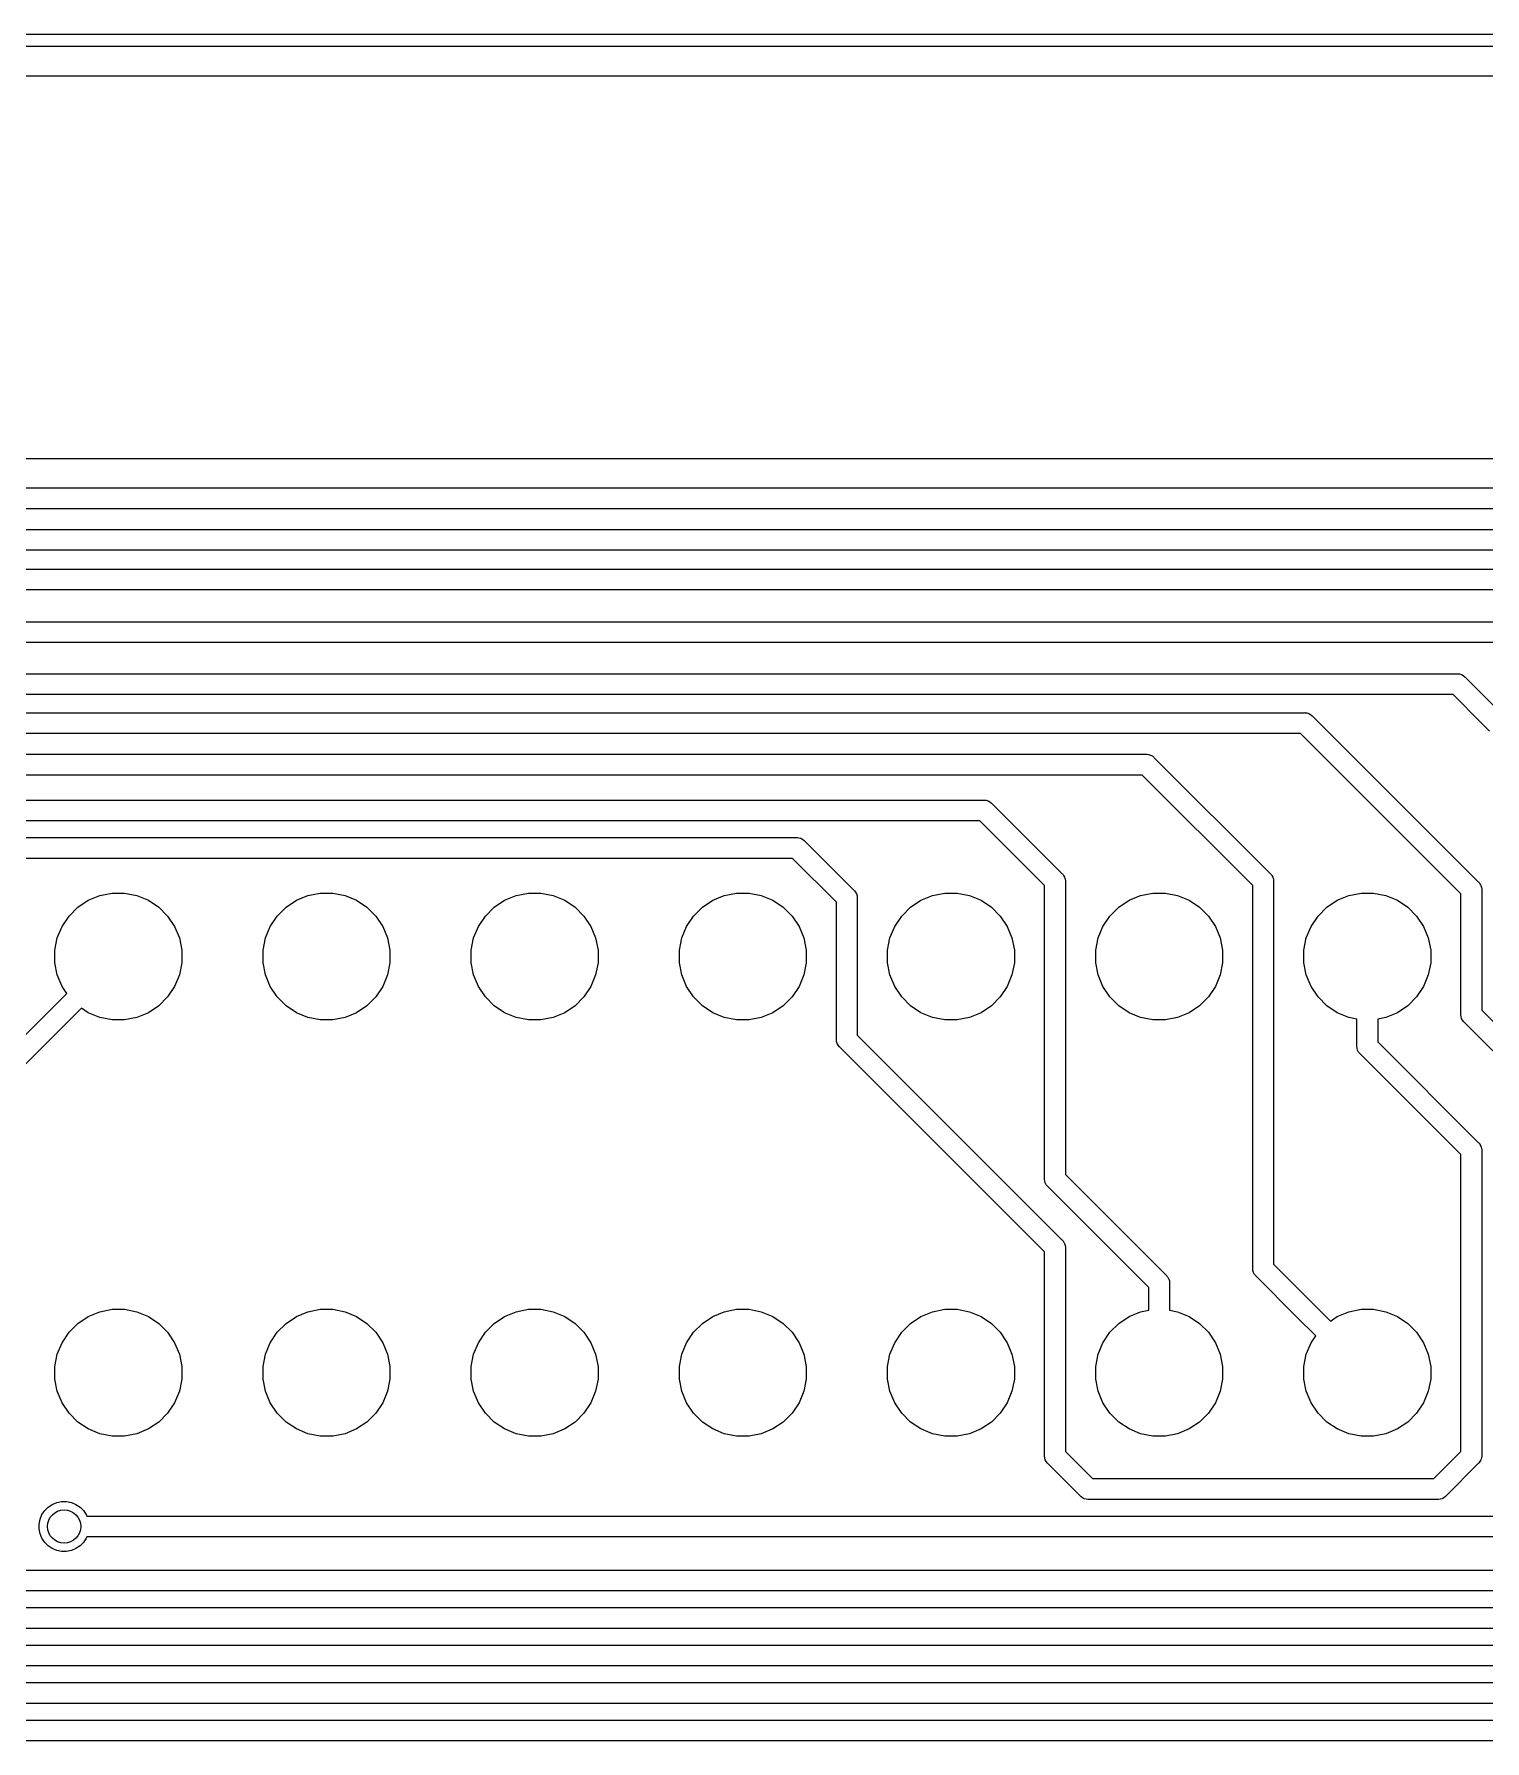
# Model space of a CAD drawing. Extents: x 3.36 to 8.33, y -5.94 to -3.6.
# Drawn here: x 5.659 to 6.345, y -4.407 to -3.599 of the extents above; entities that cross this region are included whole.
import ezdxf

# ---------------------------------------------------------------- set-up
doc = ezdxf.new("R2010")
doc.units = 0
doc.header["$MEASUREMENT"] = 0
doc.layers.add('BLACK', color=7, linetype='CONTINUOUS')

msp = doc.modelspace()

# ---------------------------------------------------------------- linework, layer by layer
at = {"layer": 'BLACK', "linetype": 'CONTINUOUS'}
for p, q in [((3.36629, -3.59941), (8.32663, -3.59941)), ((8.32382, -3.60531), (3.36909, -3.60531)), ((3.38484, -3.61909), (8.30807, -3.61909)), ((6.56591, -3.8002), (4.6644, -3.8002)), ((4.66363, -3.81398), (6.56669, -3.81398)), ((6.56489, -3.82382), (4.66542, -3.82382)), ((4.71678, -3.83366), (6.48795, -3.83366)), ((6.48615, -3.8435), (4.71857, -3.8435)), ((4.80831, -3.85236), (6.45547, -3.85236)), ((6.45367, -3.8622), (4.81011, -3.8622)), ((5.0698, -3.87727), (6.40557, -3.87727)), ((6.40378, -3.88711), (5.0698, -3.88711)), ((4.84541, -3.90188), (6.33176, -3.90188)), ((6.33176, -3.90188), (6.332, -3.90185)), ((6.332, -3.90185), (6.33224, -3.90188)), ((6.33224, -3.90188), (6.33224, -3.90188)), ((6.33224, -3.90188), (6.33296, -3.90195)), ((6.33296, -3.90195), (6.33389, -3.90223)), ((6.33389, -3.90223), (6.33474, -3.90269)), ((6.33474, -3.90269), (6.33549, -3.9033)), ((6.33549, -3.9033), (6.33565, -3.90349)), ((6.33565, -3.90349), (6.35011, -3.91795)), ((6.32996, -3.91172), (4.84721, -3.91172)), ((6.34315, -3.92491), (6.32996, -3.91172)), ((5.07663, -3.92028), (6.2596, -3.92028)), ((6.2596, -3.92028), (6.25984, -3.92025)), ((6.25984, -3.92025), (6.26008, -3.92028)), ((6.26008, -3.92028), (6.26008, -3.92028)), ((6.26008, -3.92028), (6.26081, -3.92035)), ((6.26081, -3.92035), (6.26173, -3.92063)), ((6.26173, -3.92063), (6.26259, -3.92109)), ((6.26259, -3.92109), (6.26334, -3.9217)), ((6.26334, -3.9217), (6.26349, -3.92189)), ((6.26349, -3.92189), (6.34189, -4.00029)), ((6.2578, -3.93012), (5.07664, -3.93012)), ((6.33366, -4.00598), (6.2578, -3.93012)), ((6.34719, -3.92895), (6.34315, -3.92491)), ((6.34315, -3.92491), (6.34315, -3.92491)), ((4.92938, -3.93996), (6.1848, -3.93996)), ((6.1848, -3.93996), (6.18504, -3.93994)), ((6.18504, -3.93994), (6.18528, -3.93996)), ((6.18528, -3.93996), (6.18528, -3.93996)), ((6.18528, -3.93996), (6.186, -3.94003)), ((6.186, -3.94003), (6.18693, -3.94031)), ((6.18693, -3.94031), (6.18779, -3.94077)), ((6.18779, -3.94077), (6.18854, -3.94138)), ((6.18854, -3.94138), (6.18869, -3.94157)), ((6.18869, -3.94157), (6.24347, -3.99635)), ((6.183, -3.9498), (4.93117, -3.9498)), ((6.23524, -4.00204), (6.183, -3.9498)), ((4.99827, -3.96161), (6.10803, -3.96161)), ((6.10803, -3.96161), (6.10827, -3.96159)), ((6.10827, -3.96159), (6.10851, -3.96161)), ((6.10851, -3.96161), (6.10851, -3.96161)), ((6.10851, -3.96161), (6.10923, -3.96168)), ((6.10923, -3.96168), (6.11016, -3.96197)), ((6.11016, -3.96197), (6.11101, -3.96242)), ((6.11101, -3.96242), (6.11176, -3.96304)), ((6.11176, -3.96304), (6.11192, -3.96323)), ((6.11192, -3.96323), (6.14504, -3.99635)), ((6.10623, -3.97146), (5.00007, -3.97146)), ((6.13681, -4.00204), (6.10623, -3.97146)), ((5.07898, -3.97933), (6.01944, -3.97933)), ((6.01944, -3.97933), (6.01969, -3.97931)), ((6.01969, -3.97931), (6.01993, -3.97933)), ((6.01993, -3.97933), (6.01993, -3.97933)), ((6.01993, -3.97933), (6.02065, -3.9794)), ((6.02065, -3.9794), (6.02158, -3.97968)), ((6.02158, -3.97968), (6.02243, -3.98014)), ((6.02243, -3.98014), (6.02318, -3.98076)), ((6.02318, -3.98076), (6.02334, -3.98094)), ((6.02334, -3.98094), (6.04662, -4.00422)), ((6.01765, -3.98917), (5.08078, -3.98917)), ((6.03839, -4.00991), (6.01765, -3.98917)), ((6.13681, -4.1405), (6.13681, -4.00204)), ((6.14504, -3.99635), (6.14523, -3.9965)), ((6.14523, -3.9965), (6.14538, -3.99669)), ((6.14538, -3.99669), (6.14538, -3.99669)), ((6.14538, -3.99669), (6.14584, -3.99725)), ((6.14584, -3.99725), (6.14628, -3.99807)), ((6.14628, -3.99807), (6.1463, -3.99811)), ((6.1463, -3.99811), (6.14658, -3.99904)), ((6.14658, -3.99904), (6.14665, -3.99976)), ((6.14665, -3.99976), (6.14665, -3.99976)), ((6.14665, -3.99976), (6.14668, -4)), ((6.14668, -4), (6.14665, -4.00024)), ((6.14665, -4.00024), (6.14665, -4.1387)), ((6.23524, -4.18293), (6.23524, -4.00204)), ((6.24347, -3.99635), (6.24365, -3.9965)), ((6.24365, -3.9965), (6.24381, -3.99669)), ((6.24381, -3.99669), (6.24381, -3.99669)), ((6.24381, -3.99669), (6.24406, -3.997)), ((6.24406, -3.997), (6.24427, -3.99725)), ((6.24427, -3.99725), (6.24473, -3.99811)), ((6.24473, -3.99811), (6.24501, -3.99904)), ((6.24501, -3.99904), (6.24508, -3.99976)), ((6.24508, -3.99976), (6.24508, -3.99976)), ((6.24508, -3.99976), (6.2451, -4)), ((6.2451, -4), (6.24508, -4.00024)), ((6.24508, -4.00024), (6.24508, -4.18113)), ((6.34189, -4.00029), (6.34208, -4.00044)), ((6.34208, -4.00044), (6.34223, -4.00063)), ((6.34223, -4.00063), (6.34223, -4.00063)), ((6.34223, -4.00063), (6.34269, -4.00119)), ((6.34269, -4.00119), (6.34299, -4.00175)), ((6.34299, -4.00175), (6.34315, -4.00204)), ((6.34315, -4.00204), (6.34343, -4.00297)), ((6.34343, -4.00297), (6.3435, -4.0037)), ((5.67974, -4.01227), (5.68465, -4.00899)), ((5.68465, -4.00899), (5.69011, -4.00673)), ((5.69011, -4.00673), (5.69591, -4.00557)), ((5.69591, -4.00557), (5.70182, -4.00557)), ((5.70182, -4.00557), (5.70761, -4.00673)), ((5.70761, -4.00673), (5.71307, -4.00899)), ((5.71307, -4.00899), (5.71799, -4.01227)), ((5.77816, -4.01227), (5.78308, -4.00899)), ((5.78308, -4.00899), (5.78854, -4.00673)), ((5.78854, -4.00673), (5.79433, -4.00557)), ((5.79433, -4.00557), (5.80024, -4.00557)), ((5.80024, -4.00557), (5.80604, -4.00673)), ((5.80604, -4.00673), (5.8115, -4.00899)), ((5.8115, -4.00899), (5.81641, -4.01227)), ((5.87659, -4.01227), (5.8815, -4.00899)), ((5.8815, -4.00899), (5.88696, -4.00673)), ((5.88696, -4.00673), (5.89276, -4.00557)), ((5.89276, -4.00557), (5.89867, -4.00557)), ((5.89867, -4.00557), (5.90446, -4.00673)), ((5.90446, -4.00673), (5.90992, -4.00899)), ((5.90992, -4.00899), (5.91484, -4.01227)), ((5.97501, -4.01227), (5.97993, -4.00899)), ((5.97993, -4.00899), (5.98539, -4.00673)), ((5.98539, -4.00673), (5.99118, -4.00557)), ((5.99118, -4.00557), (5.99709, -4.00557)), ((5.99709, -4.00557), (6.00289, -4.00673)), ((6.00289, -4.00673), (6.00835, -4.00899)), ((6.00835, -4.00899), (6.01326, -4.01227)), ((6.03839, -4.07456), (6.03839, -4.00991)), ((6.04662, -4.00422), (6.0468, -4.00438)), ((6.0468, -4.00438), (6.04696, -4.00456)), ((6.04696, -4.00456), (6.04696, -4.00456)), ((6.04696, -4.00456), (6.04742, -4.00513)), ((6.04742, -4.00513), (6.04786, -4.00594)), ((6.04786, -4.00594), (6.04788, -4.00598)), ((6.04788, -4.00598), (6.04816, -4.00691)), ((6.04816, -4.00691), (6.04823, -4.00763)), ((6.04823, -4.00763), (6.04823, -4.00763)), ((6.04823, -4.00763), (6.04825, -4.00787)), ((6.04825, -4.00787), (6.04823, -4.00812)), ((6.04823, -4.00812), (6.04823, -4.07276)), ((6.07344, -4.01227), (6.07835, -4.00899)), ((6.07835, -4.00899), (6.08381, -4.00673)), ((6.08381, -4.00673), (6.08961, -4.00557)), ((6.08961, -4.00557), (6.09552, -4.00557)), ((6.09552, -4.00557), (6.10131, -4.00673)), ((6.10131, -4.00673), (6.10677, -4.00899)), ((6.10677, -4.00899), (6.11169, -4.01227)), ((6.17186, -4.01227), (6.17678, -4.00899)), ((6.17678, -4.00899), (6.18224, -4.00673)), ((6.18224, -4.00673), (6.18803, -4.00557)), ((6.18803, -4.00557), (6.19394, -4.00557)), ((6.19394, -4.00557), (6.19974, -4.00673)), ((6.19974, -4.00673), (6.2052, -4.00899)), ((6.2052, -4.00899), (6.21011, -4.01227)), ((6.27029, -4.01227), (6.2752, -4.00899)), ((6.2752, -4.00899), (6.28066, -4.00673)), ((6.28066, -4.00673), (6.28646, -4.00557)), ((6.28646, -4.00557), (6.29237, -4.00557)), ((6.29237, -4.00557), (6.29816, -4.00673)), ((6.29816, -4.00673), (6.30362, -4.00899)), ((6.30362, -4.00899), (6.30854, -4.01227)), ((6.33366, -4.06275), (6.33366, -4.00598)), ((6.3435, -4.0037), (6.3435, -4.0037)), ((6.3435, -4.0037), (6.34353, -4.00394)), ((6.34353, -4.00394), (6.3435, -4.00418)), ((6.3435, -4.00418), (6.3435, -4.06095)), ((5.67228, -4.02136), (5.67556, -4.01645)), ((5.67556, -4.01645), (5.67974, -4.01227)), ((5.71799, -4.01227), (5.72216, -4.01645)), ((5.72216, -4.01645), (5.72545, -4.02136)), ((5.7707, -4.02136), (5.77398, -4.01645)), ((5.77398, -4.01645), (5.77816, -4.01227)), ((5.81641, -4.01227), (5.82059, -4.01645)), ((5.82059, -4.01645), (5.82387, -4.02136)), ((5.86913, -4.02136), (5.87241, -4.01645)), ((5.87241, -4.01645), (5.87659, -4.01227)), ((5.91484, -4.01227), (5.91902, -4.01645)), ((5.91902, -4.01645), (5.9223, -4.02136)), ((5.96755, -4.02136), (5.97084, -4.01645)), ((5.97084, -4.01645), (5.97501, -4.01227)), ((6.01326, -4.01227), (6.01744, -4.01645)), ((6.01744, -4.01645), (6.02072, -4.02136)), ((6.06598, -4.02136), (6.06926, -4.01645)), ((6.06926, -4.01645), (6.07344, -4.01227)), ((6.11169, -4.01227), (6.11587, -4.01645)), ((6.11587, -4.01645), (6.11915, -4.02136)), ((6.1644, -4.02136), (6.16769, -4.01645)), ((6.16769, -4.01645), (6.17186, -4.01227)), ((6.21011, -4.01227), (6.21429, -4.01645)), ((6.21429, -4.01645), (6.21757, -4.02136)), ((6.26283, -4.02136), (6.26611, -4.01645)), ((6.26611, -4.01645), (6.27029, -4.01227)), ((6.30854, -4.01227), (6.31272, -4.01645)), ((6.31272, -4.01645), (6.316, -4.02136)), ((5.66886, -4.03262), (5.67002, -4.02682)), ((5.67002, -4.02682), (5.67228, -4.02136)), ((5.72545, -4.02136), (5.72771, -4.02682)), ((5.72771, -4.02682), (5.72886, -4.03262)), ((5.76729, -4.03262), (5.76844, -4.02682)), ((5.76844, -4.02682), (5.7707, -4.02136)), ((5.82387, -4.02136), (5.82613, -4.02682)), ((5.82613, -4.02682), (5.82729, -4.03262)), ((5.86571, -4.03262), (5.86687, -4.02682)), ((5.86687, -4.02682), (5.86913, -4.02136)), ((5.9223, -4.02136), (5.92456, -4.02682)), ((5.92456, -4.02682), (5.92571, -4.03262)), ((5.96414, -4.03262), (5.96529, -4.02682)), ((5.96529, -4.02682), (5.96755, -4.02136)), ((6.02072, -4.02136), (6.02298, -4.02682)), ((6.02298, -4.02682), (6.02414, -4.03262)), ((6.06256, -4.03262), (6.06372, -4.02682)), ((6.06372, -4.02682), (6.06598, -4.02136)), ((6.11915, -4.02136), (6.12141, -4.02682)), ((6.12141, -4.02682), (6.12256, -4.03262)), ((6.16099, -4.03262), (6.16214, -4.02682)), ((6.16214, -4.02682), (6.1644, -4.02136)), ((6.21757, -4.02136), (6.21984, -4.02682)), ((6.21984, -4.02682), (6.22099, -4.03262)), ((6.25941, -4.03262), (6.26057, -4.02682)), ((6.26057, -4.02682), (6.26283, -4.02136)), ((6.316, -4.02136), (6.31826, -4.02682)), ((6.31826, -4.02682), (6.31941, -4.03262)), ((5.66886, -4.03853), (5.66886, -4.03262)), ((5.72886, -4.03262), (5.72886, -4.03853)), ((5.76729, -4.03853), (5.76729, -4.03262)), ((5.82729, -4.03262), (5.82729, -4.03853)), ((5.86571, -4.03853), (5.86571, -4.03262)), ((5.92571, -4.03262), (5.92571, -4.03853)), ((5.96414, -4.03853), (5.96414, -4.03262)), ((6.02414, -4.03262), (6.02414, -4.03853)), ((6.06256, -4.03853), (6.06256, -4.03262)), ((6.12256, -4.03262), (6.12256, -4.03853)), ((6.16099, -4.03853), (6.16099, -4.03262)), ((6.22099, -4.03262), (6.22099, -4.03853)), ((6.25941, -4.03853), (6.25941, -4.03262)), ((6.31941, -4.03262), (6.31941, -4.03853)), ((5.67002, -4.04433), (5.66886, -4.03853)), ((5.72886, -4.03853), (5.72771, -4.04433)), ((5.76844, -4.04433), (5.76729, -4.03853)), ((5.82729, -4.03853), (5.82613, -4.04433)), ((5.86687, -4.04433), (5.86571, -4.03853)), ((5.92571, -4.03853), (5.92456, -4.04433)), ((5.96529, -4.04433), (5.96414, -4.03853)), ((6.02414, -4.03853), (6.02298, -4.04433)), ((6.06372, -4.04433), (6.06256, -4.03853)), ((6.12256, -4.03853), (6.12141, -4.04433)), ((6.16214, -4.04433), (6.16099, -4.03853)), ((6.22099, -4.03853), (6.21984, -4.04433)), ((6.26057, -4.04433), (6.25941, -4.03853)), ((6.31941, -4.03853), (6.31826, -4.04433)), ((5.67228, -4.04979), (5.67002, -4.04433)), ((5.67445, -4.05303), (5.67228, -4.04979)), ((5.72545, -4.04979), (5.72216, -4.0547)), ((5.72771, -4.04433), (5.72545, -4.04979)), ((5.7707, -4.04979), (5.76844, -4.04433)), ((5.77398, -4.0547), (5.7707, -4.04979)), ((5.82387, -4.04979), (5.82059, -4.0547)), ((5.82613, -4.04433), (5.82387, -4.04979)), ((5.86913, -4.04979), (5.86687, -4.04433)), ((5.87241, -4.0547), (5.86913, -4.04979)), ((5.9223, -4.04979), (5.91902, -4.0547)), ((5.92456, -4.04433), (5.9223, -4.04979)), ((5.96755, -4.04979), (5.96529, -4.04433)), ((5.97084, -4.0547), (5.96755, -4.04979)), ((6.02072, -4.04979), (6.01744, -4.0547)), ((6.02298, -4.04433), (6.02072, -4.04979)), ((6.06598, -4.04979), (6.06372, -4.04433)), ((6.06926, -4.0547), (6.06598, -4.04979)), ((6.11915, -4.04979), (6.11587, -4.0547)), ((6.12141, -4.04433), (6.11915, -4.04979)), ((6.1644, -4.04979), (6.16214, -4.04433)), ((6.16769, -4.0547), (6.1644, -4.04979)), ((6.21757, -4.04979), (6.21429, -4.0547)), ((6.21984, -4.04433), (6.21757, -4.04979)), ((6.26283, -4.04979), (6.26057, -4.04433)), ((6.26611, -4.0547), (6.26283, -4.04979)), ((6.316, -4.04979), (6.31272, -4.0547)), ((6.31826, -4.04433), (6.316, -4.04979)), ((5.64185, -4.08563), (5.67445, -4.05303)), ((5.71799, -4.05888), (5.71307, -4.06216)), ((5.72216, -4.0547), (5.71799, -4.05888)), ((5.77816, -4.05888), (5.77398, -4.0547)), ((5.78308, -4.06216), (5.77816, -4.05888)), ((5.81641, -4.05888), (5.8115, -4.06216)), ((5.82059, -4.0547), (5.81641, -4.05888)), ((5.87659, -4.05888), (5.87241, -4.0547)), ((5.8815, -4.06216), (5.87659, -4.05888)), ((5.91484, -4.05888), (5.90992, -4.06216)), ((5.91902, -4.0547), (5.91484, -4.05888)), ((5.97501, -4.05888), (5.97084, -4.0547)), ((5.97993, -4.06216), (5.97501, -4.05888)), ((6.01326, -4.05888), (6.00835, -4.06216)), ((6.01744, -4.0547), (6.01326, -4.05888)), ((6.07344, -4.05888), (6.06926, -4.0547)), ((6.07835, -4.06216), (6.07344, -4.05888)), ((6.11169, -4.05888), (6.10677, -4.06216)), ((6.11587, -4.0547), (6.11169, -4.05888)), ((6.17186, -4.05888), (6.16769, -4.0547)), ((6.17678, -4.06216), (6.17186, -4.05888)), ((6.21011, -4.05888), (6.2052, -4.06216)), ((6.21429, -4.0547), (6.21011, -4.05888)), ((6.27029, -4.05888), (6.26611, -4.0547)), ((6.2752, -4.06216), (6.27029, -4.05888)), ((6.30854, -4.05888), (6.30362, -4.06216)), ((6.31272, -4.0547), (6.30854, -4.05888)), ((5.68141, -4.05999), (5.64754, -4.09386)), ((5.68465, -4.06216), (5.68141, -4.05999)), ((5.69011, -4.06442), (5.68465, -4.06216)), ((5.69591, -4.06557), (5.69011, -4.06442)), ((5.70182, -4.06557), (5.69591, -4.06557)), ((5.70761, -4.06442), (5.70182, -4.06557)), ((5.71307, -4.06216), (5.70761, -4.06442)), ((5.78854, -4.06442), (5.78308, -4.06216)), ((5.79433, -4.06557), (5.78854, -4.06442)), ((5.80024, -4.06557), (5.79433, -4.06557)), ((5.80604, -4.06442), (5.80024, -4.06557)), ((5.8115, -4.06216), (5.80604, -4.06442)), ((5.88696, -4.06442), (5.8815, -4.06216)), ((5.89276, -4.06557), (5.88696, -4.06442)), ((5.89867, -4.06557), (5.89276, -4.06557)), ((5.90446, -4.06442), (5.89867, -4.06557)), ((5.90992, -4.06216), (5.90446, -4.06442)), ((5.98539, -4.06442), (5.97993, -4.06216)), ((5.99118, -4.06557), (5.98539, -4.06442)), ((5.99709, -4.06557), (5.99118, -4.06557)), ((6.00289, -4.06442), (5.99709, -4.06557)), ((6.00835, -4.06216), (6.00289, -4.06442)), ((6.08381, -4.06442), (6.07835, -4.06216)), ((6.08961, -4.06557), (6.08381, -4.06442)), ((6.09552, -4.06557), (6.08961, -4.06557)), ((6.10131, -4.06442), (6.09552, -4.06557)), ((6.10677, -4.06216), (6.10131, -4.06442)), ((6.18224, -4.06442), (6.17678, -4.06216)), ((6.18803, -4.06557), (6.18224, -4.06442)), ((6.19394, -4.06557), (6.18803, -4.06557)), ((6.19974, -4.06442), (6.19394, -4.06557)), ((6.2052, -4.06216), (6.19974, -4.06442)), ((6.28066, -4.06442), (6.2752, -4.06216)), ((6.28449, -4.06518), (6.28066, -4.06442)), ((6.28449, -4.07776), (6.28449, -4.06518)), ((6.29816, -4.06442), (6.29433, -4.06518)), ((6.29433, -4.06518), (6.29433, -4.07596)), ((6.30362, -4.06216), (6.29816, -4.06442)), ((6.33364, -4.06299), (6.33366, -4.06275)), ((6.33366, -4.06323), (6.33364, -4.06299)), ((6.33373, -4.06396), (6.33366, -4.06323)), ((6.33366, -4.06323), (6.33366, -4.06323)), ((6.33401, -4.06488), (6.33373, -4.06396)), ((6.33447, -4.06574), (6.33401, -4.06488)), ((6.33509, -4.06649), (6.33447, -4.06574)), ((6.33527, -4.06664), (6.33509, -4.06649)), ((6.38292, -4.11429), (6.33527, -4.06664)), ((6.3435, -4.06095), (6.39115, -4.1086)), ((6.03836, -4.0748), (6.03839, -4.07456)), ((6.03839, -4.07504), (6.03836, -4.0748)), ((6.03846, -4.07577), (6.03839, -4.07504)), ((6.03839, -4.07504), (6.03839, -4.07504)), ((6.03874, -4.0767), (6.03846, -4.07577)), ((6.04823, -4.07276), (6.14504, -4.16958)), ((6.0392, -4.07755), (6.03874, -4.0767)), ((6.03981, -4.0783), (6.0392, -4.07755)), ((6.04, -4.07845), (6.03981, -4.0783)), ((6.13681, -4.17527), (6.04, -4.07845)), ((6.28447, -4.078), (6.28449, -4.07776)), ((6.28456, -4.07897), (6.28447, -4.078)), ((6.28484, -4.07989), (6.28456, -4.07897)), ((6.2853, -4.08075), (6.28484, -4.07989)), ((6.28574, -4.08128), (6.2853, -4.08075)), ((6.28592, -4.0815), (6.28574, -4.08128)), ((6.2861, -4.08165), (6.28592, -4.0815)), ((6.33366, -4.12921), (6.2861, -4.08165)), ((6.29433, -4.07596), (6.34189, -4.12352)), ((6.34189, -4.12352), (6.34208, -4.12367)), ((6.34208, -4.12367), (6.34223, -4.12386)), ((6.34223, -4.12386), (6.34223, -4.12386)), ((6.34223, -4.12386), (6.34255, -4.12425)), ((6.33366, -4.26962), (6.33366, -4.12921)), ((6.34255, -4.12425), (6.34269, -4.12442)), ((6.34269, -4.12442), (6.34315, -4.12528)), ((6.34315, -4.12528), (6.34343, -4.12621)), ((6.34343, -4.12621), (6.3435, -4.12693)), ((6.3435, -4.12693), (6.3435, -4.12693)), ((6.3435, -4.12693), (6.34353, -4.12717)), ((6.34353, -4.12717), (6.3435, -4.12741)), ((6.3435, -4.12741), (6.3435, -4.27141)), ((6.14665, -4.1387), (6.1943, -4.18635)), ((6.13679, -4.14074), (6.13681, -4.1405)), ((6.13681, -4.14098), (6.13679, -4.14074)), ((6.13688, -4.14171), (6.13681, -4.14098)), ((6.13681, -4.14098), (6.13681, -4.14098)), ((6.13716, -4.14264), (6.13688, -4.14171)), ((6.13762, -4.14349), (6.13716, -4.14264)), ((6.13824, -4.14424), (6.13762, -4.14349)), ((6.13842, -4.14439), (6.13824, -4.14424)), ((6.18607, -4.19204), (6.13842, -4.14439)), ((6.14504, -4.16958), (6.14523, -4.16973)), ((6.14523, -4.16973), (6.14538, -4.16992)), ((6.14538, -4.16992), (6.14584, -4.17048)), ((6.14584, -4.17048), (6.14593, -4.17064)), ((6.14593, -4.17064), (6.1463, -4.17134)), ((6.1463, -4.17134), (6.14658, -4.17226)), ((6.14658, -4.17226), (6.14665, -4.17299)), ((6.13681, -4.27141), (6.13681, -4.17527)), ((6.14665, -4.17299), (6.14665, -4.17299)), ((6.14665, -4.17299), (6.14668, -4.17323)), ((6.14668, -4.17323), (6.14665, -4.17347)), ((6.14665, -4.17347), (6.14665, -4.26962)), ((6.1943, -4.18635), (6.19448, -4.1865)), ((6.19448, -4.1865), (6.19464, -4.18669)), ((6.19464, -4.18669), (6.19464, -4.18669)), ((6.19464, -4.18669), (6.19494, -4.18706)), ((6.19494, -4.18706), (6.1951, -4.18725)), ((6.1951, -4.18725), (6.19556, -4.18811)), ((6.19556, -4.18811), (6.19584, -4.18903)), ((6.23521, -4.18317), (6.23524, -4.18293)), ((6.23524, -4.18341), (6.23521, -4.18317)), ((6.2353, -4.18407), (6.23524, -4.18341)), ((6.23531, -4.18413), (6.2353, -4.18407)), ((6.23559, -4.18506), (6.23531, -4.18413)), ((6.23605, -4.18592), (6.23559, -4.18506)), ((6.23651, -4.18648), (6.23605, -4.18592)), ((6.23666, -4.18667), (6.23651, -4.18648)), ((6.23685, -4.18682), (6.23666, -4.18667)), ((6.2561, -4.20608), (6.23685, -4.18682)), ((6.24508, -4.18113), (6.26306, -4.19912)), ((6.18607, -4.20282), (6.18607, -4.19204)), ((6.19584, -4.18903), (6.19591, -4.18976)), ((6.19591, -4.18976), (6.19591, -4.18976)), ((6.19591, -4.18976), (6.19593, -4.19)), ((6.19593, -4.19), (6.19591, -4.19024)), ((6.19591, -4.19024), (6.19591, -4.20282)), ((5.68465, -4.20584), (5.69011, -4.20358)), ((5.69011, -4.20358), (5.69591, -4.20243)), ((5.69591, -4.20243), (5.70182, -4.20243)), ((5.70182, -4.20243), (5.70761, -4.20358)), ((5.70761, -4.20358), (5.71307, -4.20584)), ((5.78308, -4.20584), (5.78854, -4.20358)), ((5.78854, -4.20358), (5.79433, -4.20243)), ((5.79433, -4.20243), (5.80024, -4.20243)), ((5.80024, -4.20243), (5.80604, -4.20358)), ((5.80604, -4.20358), (5.8115, -4.20584)), ((5.8815, -4.20584), (5.88696, -4.20358)), ((5.88696, -4.20358), (5.89276, -4.20243)), ((5.89276, -4.20243), (5.89867, -4.20243)), ((5.89867, -4.20243), (5.90446, -4.20358)), ((5.90446, -4.20358), (5.90992, -4.20584)), ((5.97993, -4.20584), (5.98539, -4.20358)), ((5.98539, -4.20358), (5.99118, -4.20243)), ((5.99118, -4.20243), (5.99709, -4.20243)), ((5.99709, -4.20243), (6.00289, -4.20358)), ((6.00289, -4.20358), (6.00835, -4.20584)), ((6.07835, -4.20584), (6.08381, -4.20358)), ((6.08381, -4.20358), (6.08961, -4.20243)), ((6.08961, -4.20243), (6.09552, -4.20243)), ((6.09552, -4.20243), (6.10131, -4.20358)), ((6.10131, -4.20358), (6.10677, -4.20584)), ((6.17678, -4.20584), (6.18224, -4.20358)), ((6.18224, -4.20358), (6.18607, -4.20282)), ((6.19591, -4.20282), (6.19974, -4.20358)), ((6.19974, -4.20358), (6.2052, -4.20584)), ((6.26306, -4.19912), (6.26306, -4.19912)), ((6.26306, -4.19912), (6.27196, -4.20801)), ((6.2752, -4.20584), (6.28066, -4.20358)), ((6.28066, -4.20358), (6.28646, -4.20243)), ((6.28646, -4.20243), (6.29237, -4.20243)), ((6.29237, -4.20243), (6.29816, -4.20358)), ((6.29816, -4.20358), (6.30362, -4.20584)), ((5.67556, -4.2133), (5.67974, -4.20912)), ((5.67974, -4.20912), (5.68465, -4.20584)), ((5.71307, -4.20584), (5.71799, -4.20912)), ((5.71799, -4.20912), (5.72216, -4.2133)), ((5.77398, -4.2133), (5.77816, -4.20912)), ((5.77816, -4.20912), (5.78308, -4.20584)), ((5.8115, -4.20584), (5.81641, -4.20912)), ((5.81641, -4.20912), (5.82059, -4.2133)), ((5.87241, -4.2133), (5.87659, -4.20912)), ((5.87659, -4.20912), (5.8815, -4.20584)), ((5.90992, -4.20584), (5.91484, -4.20912)), ((5.91484, -4.20912), (5.91902, -4.2133)), ((5.97084, -4.2133), (5.97501, -4.20912)), ((5.97501, -4.20912), (5.97993, -4.20584)), ((6.00835, -4.20584), (6.01326, -4.20912)), ((6.01326, -4.20912), (6.01744, -4.2133)), ((6.06926, -4.2133), (6.07344, -4.20912)), ((6.07344, -4.20912), (6.07835, -4.20584)), ((6.10677, -4.20584), (6.11169, -4.20912)), ((6.11169, -4.20912), (6.11587, -4.2133)), ((6.16769, -4.2133), (6.17186, -4.20912)), ((6.17186, -4.20912), (6.17678, -4.20584)), ((6.2052, -4.20584), (6.21011, -4.20912)), ((6.21011, -4.20912), (6.21429, -4.2133)), ((6.265, -4.21497), (6.2561, -4.20608)), ((6.2561, -4.20608), (6.2561, -4.20608)), ((6.27196, -4.20801), (6.2752, -4.20584)), ((6.30362, -4.20584), (6.30854, -4.20912)), ((6.30854, -4.20912), (6.31272, -4.2133)), ((5.67002, -4.22367), (5.67228, -4.21821)), ((5.67228, -4.21821), (5.67556, -4.2133)), ((5.72216, -4.2133), (5.72545, -4.21821)), ((5.72545, -4.21821), (5.72771, -4.22367)), ((5.76844, -4.22367), (5.7707, -4.21821)), ((5.7707, -4.21821), (5.77398, -4.2133)), ((5.82059, -4.2133), (5.82387, -4.21821)), ((5.82387, -4.21821), (5.82613, -4.22367)), ((5.86687, -4.22367), (5.86913, -4.21821)), ((5.86913, -4.21821), (5.87241, -4.2133)), ((5.91902, -4.2133), (5.9223, -4.21821)), ((5.9223, -4.21821), (5.92456, -4.22367)), ((5.96529, -4.22367), (5.96755, -4.21821)), ((5.96755, -4.21821), (5.97084, -4.2133)), ((6.01744, -4.2133), (6.02072, -4.21821)), ((6.02072, -4.21821), (6.02298, -4.22367)), ((6.06372, -4.22367), (6.06598, -4.21821)), ((6.06598, -4.21821), (6.06926, -4.2133)), ((6.11587, -4.2133), (6.11915, -4.21821)), ((6.11915, -4.21821), (6.12141, -4.22367)), ((6.16214, -4.22367), (6.1644, -4.21821)), ((6.1644, -4.21821), (6.16769, -4.2133)), ((6.21429, -4.2133), (6.21757, -4.21821)), ((6.21757, -4.21821), (6.21984, -4.22367)), ((6.26057, -4.22367), (6.26283, -4.21821)), ((6.26283, -4.21821), (6.265, -4.21497)), ((6.31272, -4.2133), (6.316, -4.21821)), ((6.316, -4.21821), (6.31826, -4.22367)), ((5.66886, -4.22947), (5.67002, -4.22367)), ((5.72771, -4.22367), (5.72886, -4.22947)), ((5.76729, -4.22947), (5.76844, -4.22367)), ((5.82613, -4.22367), (5.82729, -4.22947)), ((5.86571, -4.22947), (5.86687, -4.22367)), ((5.92456, -4.22367), (5.92571, -4.22947)), ((5.96414, -4.22947), (5.96529, -4.22367)), ((6.02298, -4.22367), (6.02414, -4.22947)), ((6.06256, -4.22947), (6.06372, -4.22367)), ((6.12141, -4.22367), (6.12256, -4.22947)), ((6.16099, -4.22947), (6.16214, -4.22367)), ((6.21984, -4.22367), (6.22099, -4.22947)), ((6.25941, -4.22947), (6.26057, -4.22367)), ((6.31826, -4.22367), (6.31941, -4.22947)), ((5.66886, -4.23538), (5.66886, -4.22947)), ((5.67002, -4.24118), (5.66886, -4.23538)), ((5.72886, -4.23538), (5.72771, -4.24118)), ((5.72886, -4.22947), (5.72886, -4.23538)), ((5.76729, -4.23538), (5.76729, -4.22947)), ((5.76844, -4.24118), (5.76729, -4.23538)), ((5.82729, -4.23538), (5.82613, -4.24118)), ((5.82729, -4.22947), (5.82729, -4.23538)), ((5.86571, -4.23538), (5.86571, -4.22947)), ((5.86687, -4.24118), (5.86571, -4.23538)), ((5.92571, -4.23538), (5.92456, -4.24118)), ((5.92571, -4.22947), (5.92571, -4.23538)), ((5.96414, -4.23538), (5.96414, -4.22947)), ((5.96529, -4.24118), (5.96414, -4.23538)), ((6.02414, -4.23538), (6.02298, -4.24118)), ((6.02414, -4.22947), (6.02414, -4.23538)), ((6.06256, -4.23538), (6.06256, -4.22947)), ((6.06372, -4.24118), (6.06256, -4.23538)), ((6.12256, -4.23538), (6.12141, -4.24118)), ((6.12256, -4.22947), (6.12256, -4.23538)), ((6.16099, -4.23538), (6.16099, -4.22947)), ((6.16214, -4.24118), (6.16099, -4.23538)), ((6.22099, -4.23538), (6.21984, -4.24118)), ((6.22099, -4.22947), (6.22099, -4.23538)), ((6.25941, -4.23538), (6.25941, -4.22947)), ((6.26057, -4.24118), (6.25941, -4.23538)), ((6.31941, -4.23538), (6.31826, -4.24118)), ((6.31941, -4.22947), (6.31941, -4.23538)), ((5.67228, -4.24664), (5.67002, -4.24118)), ((5.72771, -4.24118), (5.72545, -4.24664)), ((5.7707, -4.24664), (5.76844, -4.24118)), ((5.82613, -4.24118), (5.82387, -4.24664)), ((5.86913, -4.24664), (5.86687, -4.24118)), ((5.92456, -4.24118), (5.9223, -4.24664)), ((5.96755, -4.24664), (5.96529, -4.24118)), ((6.02298, -4.24118), (6.02072, -4.24664)), ((6.06598, -4.24664), (6.06372, -4.24118)), ((6.12141, -4.24118), (6.11915, -4.24664)), ((6.1644, -4.24664), (6.16214, -4.24118)), ((6.21984, -4.24118), (6.21757, -4.24664)), ((6.26283, -4.24664), (6.26057, -4.24118)), ((6.31826, -4.24118), (6.316, -4.24664)), ((5.67556, -4.25155), (5.67228, -4.24664)), ((5.67974, -4.25573), (5.67556, -4.25155)), ((5.72216, -4.25155), (5.71799, -4.25573)), ((5.72545, -4.24664), (5.72216, -4.25155)), ((5.77398, -4.25155), (5.7707, -4.24664)), ((5.77816, -4.25573), (5.77398, -4.25155)), ((5.82059, -4.25155), (5.81641, -4.25573)), ((5.82387, -4.24664), (5.82059, -4.25155)), ((5.87241, -4.25155), (5.86913, -4.24664)), ((5.87659, -4.25573), (5.87241, -4.25155)), ((5.91902, -4.25155), (5.91484, -4.25573)), ((5.9223, -4.24664), (5.91902, -4.25155)), ((5.97084, -4.25155), (5.96755, -4.24664)), ((5.97501, -4.25573), (5.97084, -4.25155)), ((6.01744, -4.25155), (6.01326, -4.25573)), ((6.02072, -4.24664), (6.01744, -4.25155)), ((6.06926, -4.25155), (6.06598, -4.24664)), ((6.07344, -4.25573), (6.06926, -4.25155)), ((6.11587, -4.25155), (6.11169, -4.25573)), ((6.11915, -4.24664), (6.11587, -4.25155)), ((6.16769, -4.25155), (6.1644, -4.24664)), ((6.17186, -4.25573), (6.16769, -4.25155)), ((6.21429, -4.25155), (6.21011, -4.25573)), ((6.21757, -4.24664), (6.21429, -4.25155)), ((6.26611, -4.25155), (6.26283, -4.24664)), ((6.27029, -4.25573), (6.26611, -4.25155)), ((6.31272, -4.25155), (6.30854, -4.25573)), ((6.316, -4.24664), (6.31272, -4.25155)), ((5.68465, -4.25901), (5.67974, -4.25573)), ((5.69011, -4.26127), (5.68465, -4.25901)), ((5.69591, -4.26243), (5.69011, -4.26127)), ((5.70761, -4.26127), (5.70182, -4.26243)), ((5.71307, -4.25901), (5.70761, -4.26127)), ((5.71799, -4.25573), (5.71307, -4.25901)), ((5.78308, -4.25901), (5.77816, -4.25573)), ((5.78854, -4.26127), (5.78308, -4.25901)), ((5.79433, -4.26243), (5.78854, -4.26127)), ((5.80604, -4.26127), (5.80024, -4.26243)), ((5.8115, -4.25901), (5.80604, -4.26127)), ((5.81641, -4.25573), (5.8115, -4.25901)), ((5.8815, -4.25901), (5.87659, -4.25573)), ((5.88696, -4.26127), (5.8815, -4.25901)), ((5.89276, -4.26243), (5.88696, -4.26127)), ((5.90446, -4.26127), (5.89867, -4.26243)), ((5.90992, -4.25901), (5.90446, -4.26127)), ((5.91484, -4.25573), (5.90992, -4.25901)), ((5.97993, -4.25901), (5.97501, -4.25573)), ((5.98539, -4.26127), (5.97993, -4.25901)), ((5.99118, -4.26243), (5.98539, -4.26127)), ((6.00289, -4.26127), (5.99709, -4.26243)), ((6.00835, -4.25901), (6.00289, -4.26127)), ((6.01326, -4.25573), (6.00835, -4.25901)), ((6.07835, -4.25901), (6.07344, -4.25573)), ((6.08381, -4.26127), (6.07835, -4.25901)), ((6.08961, -4.26243), (6.08381, -4.26127)), ((6.10131, -4.26127), (6.09552, -4.26243)), ((6.10677, -4.25901), (6.10131, -4.26127)), ((6.11169, -4.25573), (6.10677, -4.25901)), ((6.17678, -4.25901), (6.17186, -4.25573)), ((6.18224, -4.26127), (6.17678, -4.25901)), ((6.18803, -4.26243), (6.18224, -4.26127)), ((6.19974, -4.26127), (6.19394, -4.26243)), ((6.2052, -4.25901), (6.19974, -4.26127)), ((6.21011, -4.25573), (6.2052, -4.25901)), ((6.2752, -4.25901), (6.27029, -4.25573)), ((6.28066, -4.26127), (6.2752, -4.25901)), ((6.28646, -4.26243), (6.28066, -4.26127)), ((6.29816, -4.26127), (6.29237, -4.26243)), ((6.30362, -4.25901), (6.29816, -4.26127)), ((6.30854, -4.25573), (6.30362, -4.25901)), ((5.70182, -4.26243), (5.69591, -4.26243)), ((5.80024, -4.26243), (5.79433, -4.26243)), ((5.89867, -4.26243), (5.89276, -4.26243)), ((5.99709, -4.26243), (5.99118, -4.26243)), ((6.09552, -4.26243), (6.08961, -4.26243)), ((6.19394, -4.26243), (6.18803, -4.26243)), ((6.29237, -4.26243), (6.28646, -4.26243)), ((6.13679, -4.27165), (6.13681, -4.27141)), ((6.13681, -4.27189), (6.13679, -4.27165)), ((6.13688, -4.27262), (6.13681, -4.27189)), ((6.13681, -4.27189), (6.13681, -4.27189)), ((6.13716, -4.27355), (6.13688, -4.27262)), ((6.13762, -4.2744), (6.13716, -4.27355)), ((6.13824, -4.27515), (6.13762, -4.2744)), ((6.13842, -4.2753), (6.13824, -4.27515)), ((6.15383, -4.29071), (6.13842, -4.2753)), ((6.14665, -4.26962), (6.15952, -4.28248)), ((6.3208, -4.28248), (6.33366, -4.26962)), ((6.34189, -4.2753), (6.32649, -4.29071)), ((6.34208, -4.27515), (6.34189, -4.2753)), ((6.34225, -4.27494), (6.34208, -4.27515)), ((6.34269, -4.2744), (6.34225, -4.27494)), ((6.34315, -4.27355), (6.34269, -4.2744)), ((6.34323, -4.27329), (6.34315, -4.27355)), ((6.34343, -4.27262), (6.34323, -4.27329)), ((6.3435, -4.2719), (6.34343, -4.27262)), ((6.3435, -4.27141), (6.34353, -4.27165)), ((6.34353, -4.27165), (6.3435, -4.27189)), ((6.3435, -4.27189), (6.3435, -4.2719)), ((6.15952, -4.28248), (6.3208, -4.28248)), ((5.66978, -4.29376), (5.67207, -4.29331)), ((5.67207, -4.29331), (5.67439, -4.29331)), ((5.67439, -4.29331), (5.67667, -4.29376)), ((6.15398, -4.2909), (6.15383, -4.29071)), ((6.15417, -4.29105), (6.15398, -4.2909)), ((6.15473, -4.29151), (6.15417, -4.29105)), ((6.15529, -4.29181), (6.15473, -4.29151)), ((6.15559, -4.29197), (6.15529, -4.29181)), ((6.15652, -4.29225), (6.15559, -4.29197)), ((6.15724, -4.29232), (6.15652, -4.29225)), ((6.15748, -4.29235), (6.15724, -4.29232)), ((6.15724, -4.29232), (6.15724, -4.29232)), ((6.15772, -4.29232), (6.15748, -4.29235)), ((6.32259, -4.29232), (6.15772, -4.29232)), ((6.32284, -4.29235), (6.32259, -4.29232)), ((6.32308, -4.29232), (6.32284, -4.29235)), ((6.3238, -4.29225), (6.32308, -4.29232)), ((6.32308, -4.29232), (6.32308, -4.29232)), ((6.32473, -4.29197), (6.3238, -4.29225)), ((6.32558, -4.29151), (6.32473, -4.29197)), ((6.32633, -4.2909), (6.32558, -4.29151)), ((6.32649, -4.29071), (6.32633, -4.2909)), ((5.66142, -4.30395), (5.66187, -4.30167)), ((5.66187, -4.30167), (5.66276, -4.29952)), ((5.66276, -4.29952), (5.66405, -4.29759)), ((5.66405, -4.29759), (5.6657, -4.29594)), ((5.6657, -4.29594), (5.66763, -4.29465)), ((5.66763, -4.29465), (5.66978, -4.29376)), ((5.67667, -4.29376), (5.67882, -4.29465)), ((5.67882, -4.29465), (5.68076, -4.29594)), ((5.68076, -4.29594), (5.6824, -4.29759)), ((5.6824, -4.29759), (5.6837, -4.29952)), ((5.6837, -4.29952), (5.68397, -4.3002)), ((5.68397, -4.3002), (6.49009, -4.3002)), ((5.66142, -4.30628), (5.66142, -4.30395)), ((5.66187, -4.30856), (5.66142, -4.30628)), ((5.66276, -4.31071), (5.66187, -4.30856)), ((5.66405, -4.31265), (5.66276, -4.31071)), ((5.6657, -4.31429), (5.66405, -4.31265)), ((5.66763, -4.31558), (5.6657, -4.31429)), ((5.66978, -4.31648), (5.66763, -4.31558)), ((5.67207, -4.31693), (5.66978, -4.31648)), ((5.67439, -4.31693), (5.67207, -4.31693)), ((5.67667, -4.31648), (5.67439, -4.31693)), ((5.67882, -4.31558), (5.67667, -4.31648)), ((5.68076, -4.31429), (5.67882, -4.31558)), ((5.6824, -4.31265), (5.68076, -4.31429)), ((5.6837, -4.31071), (5.6824, -4.31265)), ((5.68397, -4.31004), (5.6837, -4.31071)), ((6.49188, -4.31004), (5.68397, -4.31004)), ((5.40969, -4.32579), (6.55899, -4.32579)), ((6.56078, -4.33563), (5.41149, -4.33563)), ((5.41953, -4.3435), (6.59048, -4.3435)), ((6.59228, -4.35335), (5.42133, -4.35335)), ((5.42937, -4.36122), (6.62073, -4.36122)), ((6.62253, -4.37106), (5.43117, -4.37106)), ((5.44315, -4.37894), (6.65544, -4.37894)), ((6.65724, -4.38878), (5.44495, -4.38878)), ((5.453, -4.39666), (6.69087, -4.39666)), ((6.69267, -4.4065), (5.45479, -4.4065))]:
    msp.add_line(p, q, dxfattribs=at)
at = {"layer": 'BLACK'}
msp.add_circle((5.67323, -4.30512), 0.00787, dxfattribs=at)

doc.saveas('drawing.dxf')
